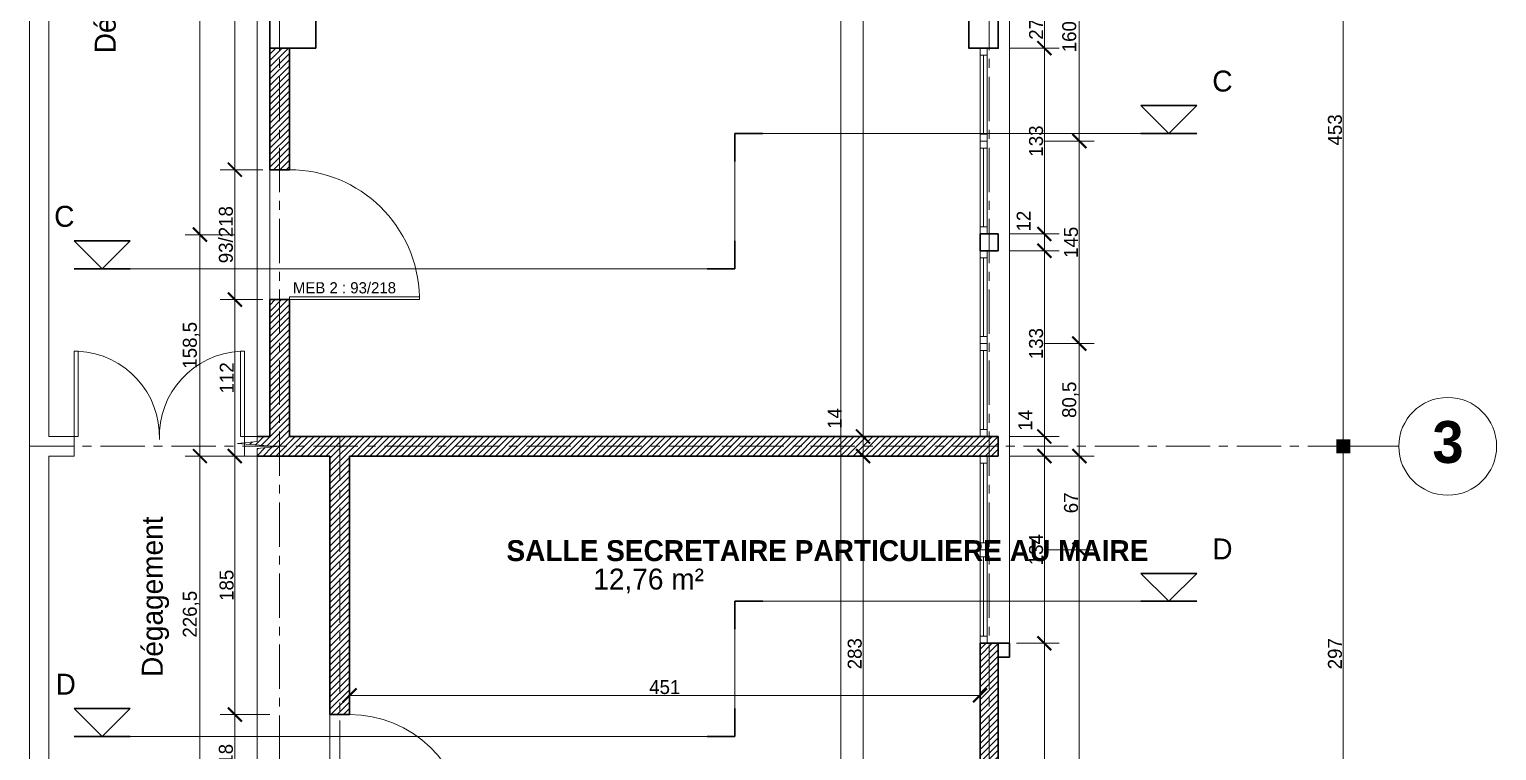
# Model space of a CAD drawing. Header units: centimetres. Extents: x -15293 to 11572, y -4790 to 2619.
# Drawn here: x 428 to 1478, y -3096 to -2580 of the extents above; entities that cross this region are included whole.
import ezdxf

# ---------------------------------------------------------------- set-up
doc = ezdxf.new("R2010")
doc.units = ezdxf.units.CM
doc.linetypes.add('CENTER', pattern=[50.8, 31.75, -6.35, 6.35, -6.35])
doc.layers.get('0').update_dxf_attribs({"lineweight": 0})
for name, color, linetype in [('Hachure mur', 7, 'Continuous'), ('Ligne de Coupe', 4, 'Continuous'), ('MArque de rupture', 7, 'Continuous'), ('TSJ_COTATION', 144, 'Continuous'), ('TSJ_TEXTE', 6, 'Continuous')]:
    doc.layers.add(name, color=color, linetype=linetype)
for name, color, linetype, lineweight in [('Partie coupée', 7, 'Continuous', 30), ('Poteaux', 7, 'Continuous', 30), ('Symbole de rupture', 6, 'Continuous', 0), ('TSJ_MENUISERIE', 150, 'Continuous', 15), ('TSJ_MUR', 1, 'Continuous', 30), ('TSJ_VUE', 5, 'Continuous', 13)]:
    doc.layers.add(name, color=color, linetype=linetype, lineweight=lineweight)
doc.layers.add('Partie Non étudiée', color=7, linetype='Continuous', lineweight=0, true_color=0xa8a8a8)
doc.layers.add('TSJ_AXE', color=7, linetype='CENTER', lineweight=0, true_color=0xb80000)
doc.styles.get("Standard").update_dxf_attribs({"font": 'GOTHIC.TTF'})
doc.dimstyles.new('Axe cotation', dxfattribs={"dimtxt": 10, "dimasz": 10, "dimexe": 10.625, "dimexo": 5, "dimtad": 1, "dimtxsty": 'Standard', "dimblk": 'BOXFILLED', "dimcen": 8, "dimadec": 0, "dimazin": 0, "dimtfac": 1, "dimtmove": 0, "dimatfit": 3, "dimldrblk": 'BOXFILLED', "dimfxl": 1, "dimlwd": 9, "dimlwe": 9, "dimarcsym": 0})
doc.dimstyles.new('ISO-25', dxfattribs={"dimtxt": 10, "dimasz": 10, "dimexe": 10.625, "dimexo": 5, "dimtad": 1, "dimtxsty": 'Standard', "dimblk": 'ARCHTICK', "dimcen": 8, "dimadec": 0, "dimazin": 0, "dimtfac": 1, "dimtmove": 0, "dimatfit": 3, "dimldrblk": 'ARCHTICK', "dimfxl": 25, "dimfxlon": 1, "dimlwd": 9, "dimlwe": 9, "dimarcsym": 0})

# ---------------------------------------------------------------- blocks, each defined once
blk = doc.blocks.new('_ArchTick')
at = {"color": 0, "linetype": 'ByBlock', "const_width": 0.15}
blk.add_lwpolyline([(-0.5, -0.5), (0.5, 0.5)], dxfattribs=at)
blk = doc.blocks.new('*D226')
at = {"layer": 'Defpoints', "color": 0, "transparency": 16777216}
for p in [(1002.4, -1993.6), (1009.2, -2871.6), (1024.7, -2871.6)]:
    blk.add_point(p, dxfattribs=at)
at = {"layer": 'TSJ_COTATION', "color": 0, "lineweight": 9, "transparency": 16777216}
for p, q in [((1007.4, -1993.6), (1035.3, -1993.6)), ((1024.7, -1993.6), (1024.7, -2871.6)), ((1014.2, -2871.6), (1035.3, -2871.6))]:
    blk.add_line(p, q, dxfattribs=at)
at = {"layer": 'TSJ_COTATION', "color": 0, "lineweight": 9, "transparency": 16777216, "xscale": 10, "yscale": 10, "zscale": 10}
for p, rotation in [((1024.7, -1993.6), 90), ((1024.7, -2871.6), 270)]:
    blk.add_blockref('_ArchTick', p, dxfattribs=dict(at, rotation=rotation))
at = {"layer": 'TSJ_COTATION', "color": 0, "transparency": 16777216, "insert": (1018.8, -2432.6), "char_height": 10, "attachment_point": 5, "rotation": 90}
blk.add_mtext('878', dxfattribs=at)
blk = doc.blocks.new('*D263')
at = {"layer": 'Defpoints', "color": 0, "transparency": 16777216}
for p in [(1121.4, -2566.6), (1121.4, -2593.6), (1154.4, -2593.6)]:
    blk.add_point(p, dxfattribs=at)
at = {"layer": 'TSJ_COTATION', "color": 0, "lineweight": 9, "transparency": 16777216}
for p, q in [((1129.4, -2566.6), (1165, -2566.6)), ((1154.4, -2566.6), (1154.4, -2593.6)), ((1129.4, -2593.6), (1165, -2593.6))]:
    blk.add_line(p, q, dxfattribs=at)
at = {"layer": 'TSJ_COTATION', "color": 0, "lineweight": 9, "transparency": 16777216, "xscale": 10, "yscale": 10, "zscale": 10}
for p, rotation in [((1154.4, -2566.6), 90), ((1154.4, -2593.6), 270)]:
    blk.add_blockref('_ArchTick', p, dxfattribs=dict(at, rotation=rotation))
at = {"layer": 'TSJ_COTATION', "color": 0, "transparency": 16777216, "insert": (1148.5, -2580.1), "char_height": 10, "attachment_point": 5, "rotation": 90}
blk.add_mtext('27', dxfattribs=at)
blk = doc.blocks.new('*D248')
at = {"layer": 'Defpoints', "color": 0, "transparency": 16777216}
for p in [(1113.4, -2499.6), (1113.4, -2660.1), (1179.4, -2660.1)]:
    blk.add_point(p, dxfattribs=at)
at = {"layer": 'TSJ_COTATION', "color": 0, "lineweight": 9, "transparency": 16777216}
for p, q in [((1154.4, -2499.6), (1190, -2499.6)), ((1179.4, -2499.6), (1179.4, -2660.1)), ((1154.4, -2660.1), (1190, -2660.1))]:
    blk.add_line(p, q, dxfattribs=at)
at = {"layer": 'TSJ_COTATION', "color": 0, "lineweight": 9, "transparency": 16777216, "xscale": 10, "yscale": 10, "zscale": 10}
for p, rotation in [((1179.4, -2499.6), 90), ((1179.4, -2660.1), 270)]:
    blk.add_blockref('_ArchTick', p, dxfattribs=dict(at, rotation=rotation))
at = {"layer": 'TSJ_COTATION', "color": 0, "transparency": 16777216, "insert": (1173.1, -2579.8), "char_height": 10, "attachment_point": 5, "rotation": 90}
blk.add_mtext('160,5', dxfattribs=at)
blk = doc.blocks.new('*D249')
at = {"layer": 'Defpoints', "color": 0, "transparency": 16777216}
for p in [(1113.4, -2660.1), (1113.4, -2805.1), (1179.4, -2805.1)]:
    blk.add_point(p, dxfattribs=at)
at = {"layer": 'TSJ_COTATION', "color": 0, "lineweight": 9, "transparency": 16777216}
for p, q in [((1154.4, -2660.1), (1190, -2660.1)), ((1179.4, -2660.1), (1179.4, -2805.1)), ((1154.4, -2805.1), (1190, -2805.1))]:
    blk.add_line(p, q, dxfattribs=at)
at = {"layer": 'TSJ_COTATION', "color": 0, "lineweight": 9, "transparency": 16777216, "xscale": 10, "yscale": 10, "zscale": 10}
for p, rotation in [((1179.4, -2660.1), 90), ((1179.4, -2805.1), 270)]:
    blk.add_blockref('_ArchTick', p, dxfattribs=dict(at, rotation=rotation))
at = {"layer": 'TSJ_COTATION', "color": 0, "transparency": 16777216, "insert": (1173.5, -2732.6), "char_height": 10, "attachment_point": 5, "rotation": 90}
blk.add_mtext('145', dxfattribs=at)
blk = doc.blocks.new('*D250')
at = {"layer": 'Defpoints', "color": 0, "transparency": 16777216}
for p in [(1113.4, -2805.1), (1121.4, -2885.6), (1179.4, -2885.6)]:
    blk.add_point(p, dxfattribs=at)
at = {"layer": 'TSJ_COTATION', "color": 0, "lineweight": 9, "transparency": 16777216}
for p, q in [((1154.4, -2805.1), (1190, -2805.1)), ((1179.4, -2805.1), (1179.4, -2885.6)), ((1154.4, -2885.6), (1190, -2885.6))]:
    blk.add_line(p, q, dxfattribs=at)
at = {"layer": 'TSJ_COTATION', "color": 0, "lineweight": 9, "transparency": 16777216, "xscale": 10, "yscale": 10, "zscale": 10}
for p, rotation in [((1179.4, -2805.1), 90), ((1179.4, -2885.6), 270)]:
    blk.add_blockref('_ArchTick', p, dxfattribs=dict(at, rotation=rotation))
at = {"layer": 'TSJ_COTATION', "color": 0, "transparency": 16777216, "insert": (1173.1, -2845.3), "char_height": 10, "attachment_point": 5, "rotation": 90}
blk.add_mtext('80,5', dxfattribs=at)
blk = doc.blocks.new('*D251')
at = {"layer": 'Defpoints', "color": 0, "transparency": 16777216}
for p in [(1121.4, -2593.6), (1121.4, -2726.6), (1154.4, -2726.6)]:
    blk.add_point(p, dxfattribs=at)
at = {"layer": 'TSJ_COTATION', "color": 0, "lineweight": 9, "transparency": 16777216}
for p, q in [((1129.4, -2593.6), (1165, -2593.6)), ((1154.4, -2593.6), (1154.4, -2726.6)), ((1129.4, -2726.6), (1165, -2726.6))]:
    blk.add_line(p, q, dxfattribs=at)
at = {"layer": 'TSJ_COTATION', "color": 0, "lineweight": 9, "transparency": 16777216, "xscale": 10, "yscale": 10, "zscale": 10}
for p, rotation in [((1154.4, -2593.6), 90), ((1154.4, -2726.6), 270)]:
    blk.add_blockref('_ArchTick', p, dxfattribs=dict(at, rotation=rotation))
at = {"layer": 'TSJ_COTATION', "color": 0, "transparency": 16777216, "insert": (1148.5, -2660.1), "char_height": 10, "attachment_point": 5, "rotation": 90}
blk.add_mtext('133', dxfattribs=at)
blk = doc.blocks.new('*D252')
at = {"layer": 'Defpoints', "color": 0, "transparency": 16777216}
for p in [(1121.4, -2726.6), (1121.4, -2738.6), (1154.4, -2738.6)]:
    blk.add_point(p, dxfattribs=at)
at = {"layer": 'TSJ_COTATION', "color": 0, "lineweight": 9, "transparency": 16777216}
for p, q in [((1129.4, -2726.6), (1165, -2726.6)), ((1154.4, -2726.6), (1154.4, -2738.6)), ((1129.4, -2738.6), (1165, -2738.6))]:
    blk.add_line(p, q, dxfattribs=at)
at = {"layer": 'TSJ_COTATION', "color": 0, "lineweight": 9, "transparency": 16777216, "xscale": 10, "yscale": 10, "zscale": 10}
for p, rotation in [((1154.4, -2726.6), 90), ((1154.4, -2738.6), 270)]:
    blk.add_blockref('_ArchTick', p, dxfattribs=dict(at, rotation=rotation))
at = {"layer": 'TSJ_COTATION', "color": 0, "transparency": 16777216, "insert": (1139.6, -2717.4), "char_height": 10, "attachment_point": 5, "rotation": 90}
blk.add_mtext('12', dxfattribs=at)
blk = doc.blocks.new('*D253')
at = {"layer": 'Defpoints', "color": 0, "transparency": 16777216}
for p in [(1121.4, -2738.6), (1121.4, -2871.6), (1154.4, -2871.6)]:
    blk.add_point(p, dxfattribs=at)
at = {"layer": 'TSJ_COTATION', "color": 0, "lineweight": 9, "transparency": 16777216}
for p, q in [((1129.4, -2738.6), (1165, -2738.6)), ((1154.4, -2738.6), (1154.4, -2871.6)), ((1129.4, -2871.6), (1165, -2871.6))]:
    blk.add_line(p, q, dxfattribs=at)
at = {"layer": 'TSJ_COTATION', "color": 0, "lineweight": 9, "transparency": 16777216, "xscale": 10, "yscale": 10, "zscale": 10}
for p, rotation in [((1154.4, -2738.6), 90), ((1154.4, -2871.6), 270)]:
    blk.add_blockref('_ArchTick', p, dxfattribs=dict(at, rotation=rotation))
at = {"layer": 'TSJ_COTATION', "color": 0, "transparency": 16777216, "insert": (1148.5, -2805.1), "char_height": 10, "attachment_point": 5, "rotation": 90}
blk.add_mtext('133', dxfattribs=at)
blk = doc.blocks.new('*D254')
at = {"layer": 'Defpoints', "color": 0, "transparency": 16777216}
for p in [(1121.4, -2871.6), (1121.4, -2885.6), (1154.4, -2885.6)]:
    blk.add_point(p, dxfattribs=at)
at = {"layer": 'TSJ_COTATION', "color": 0, "lineweight": 9, "transparency": 16777216}
for p, q in [((1129.4, -2871.6), (1165, -2871.6)), ((1154.4, -2871.6), (1154.4, -2885.6)), ((1129.4, -2885.6), (1165, -2885.6))]:
    blk.add_line(p, q, dxfattribs=at)
at = {"layer": 'TSJ_COTATION', "color": 0, "lineweight": 9, "transparency": 16777216, "xscale": 10, "yscale": 10, "zscale": 10}
for p, rotation in [((1154.4, -2871.6), 90), ((1154.4, -2885.6), 270)]:
    blk.add_blockref('_ArchTick', p, dxfattribs=dict(at, rotation=rotation))
at = {"layer": 'TSJ_COTATION', "color": 0, "transparency": 16777216, "insert": (1140.7, -2860), "char_height": 10, "attachment_point": 5, "rotation": 90}
blk.add_mtext('14', dxfattribs=at)
blk = doc.blocks.new('*D256')
at = {"layer": 'Defpoints', "color": 0, "transparency": 16777216}
for p in [(575.4, -2773.6), (600.4, -2773.6), (600.4, -2885.6)]:
    blk.add_point(p, dxfattribs=at)
at = {"layer": 'TSJ_COTATION', "color": 0, "lineweight": 9, "transparency": 16777216}
for p, q in [((595.4, -2773.6), (564.8, -2773.6)), ((575.4, -2885.6), (575.4, -2773.6)), ((595.4, -2885.6), (564.8, -2885.6))]:
    blk.add_line(p, q, dxfattribs=at)
at = {"layer": 'TSJ_COTATION', "color": 0, "lineweight": 9, "transparency": 16777216, "xscale": 10, "yscale": 10, "zscale": 10}
for p, rotation in [((575.4, -2773.6), 90), ((575.4, -2885.6), 270)]:
    blk.add_blockref('_ArchTick', p, dxfattribs=dict(at, rotation=rotation))
at = {"layer": 'TSJ_COTATION', "color": 0, "transparency": 16777216, "insert": (569.6, -2829.6), "char_height": 10, "attachment_point": 5, "rotation": 90}
blk.add_mtext('112', dxfattribs=at)
blk = doc.blocks.new('*D228')
at = {"layer": 'Defpoints', "color": 0, "transparency": 16777216}
for p in [(575.4, -2680.6), (600.4, -2680.6), (600.4, -2773.6)]:
    blk.add_point(p, dxfattribs=at)
at = {"layer": 'TSJ_COTATION', "color": 0, "lineweight": 9, "transparency": 16777216}
for p, q in [((595.4, -2680.6), (564.8, -2680.6)), ((575.4, -2773.6), (575.4, -2680.6)), ((595.4, -2773.6), (564.8, -2773.6))]:
    blk.add_line(p, q, dxfattribs=at)
at = {"layer": 'TSJ_COTATION', "color": 0, "lineweight": 9, "transparency": 16777216, "xscale": 10, "yscale": 10, "zscale": 10}
for p, rotation in [((575.4, -2680.6), 90), ((575.4, -2773.6), 270)]:
    blk.add_blockref('_ArchTick', p, dxfattribs=dict(at, rotation=rotation))
at = {"layer": 'TSJ_COTATION', "color": 0, "transparency": 16777216, "insert": (569, -2727.1), "char_height": 10, "attachment_point": 5, "rotation": 90}
blk.add_mtext('93/218', dxfattribs=at)
blk = doc.blocks.new('*D229')
at = {"layer": 'Defpoints', "color": 0, "transparency": 16777216}
for p in [(575.4, -2368.6), (630.4, -2368.6), (600.4, -2680.6)]:
    blk.add_point(p, dxfattribs=at)
at = {"layer": 'TSJ_COTATION', "color": 0, "lineweight": 9, "transparency": 16777216}
for p, q in [((600.4, -2368.6), (564.8, -2368.6)), ((575.4, -2680.6), (575.4, -2368.6)), ((595.4, -2680.6), (564.8, -2680.6))]:
    blk.add_line(p, q, dxfattribs=at)
at = {"layer": 'TSJ_COTATION', "color": 0, "lineweight": 9, "transparency": 16777216, "xscale": 10, "yscale": 10, "zscale": 10}
for p, rotation in [((575.4, -2368.6), 90), ((575.4, -2680.6), 270)]:
    blk.add_blockref('_ArchTick', p, dxfattribs=dict(at, rotation=rotation))
at = {"layer": 'TSJ_COTATION', "color": 0, "transparency": 16777216, "insert": (569.5, -2524.6), "char_height": 10, "attachment_point": 5, "rotation": 90}
blk.add_mtext('312', dxfattribs=at)
blk = doc.blocks.new('*D233')
at = {"layer": 'Defpoints', "color": 0, "transparency": 16777216}
for p in [(575.4, -2322.3), (550.4, -2727.1), (600.4, -2727.1)]:
    blk.add_point(p, dxfattribs=at)
at = {"layer": 'TSJ_COTATION', "color": 0, "lineweight": 9, "transparency": 16777216}
for p, q in [((570.4, -2322.3), (539.8, -2322.3)), ((550.4, -2322.3), (550.4, -2727.1)), ((575.4, -2727.1), (539.8, -2727.1))]:
    blk.add_line(p, q, dxfattribs=at)
at = {"layer": 'TSJ_COTATION', "color": 0, "lineweight": 9, "transparency": 16777216, "xscale": 10, "yscale": 10, "zscale": 10}
for p, rotation in [((550.4, -2322.3), 90), ((550.4, -2727.1), 270)]:
    blk.add_blockref('_ArchTick', p, dxfattribs=dict(at, rotation=rotation))
at = {"layer": 'TSJ_COTATION', "color": 0, "transparency": 16777216, "insert": (544.1, -2524.7), "char_height": 10, "attachment_point": 5, "rotation": 90}
blk.add_mtext('404,75', dxfattribs=at)
blk = doc.blocks.new('*D234')
at = {"layer": 'Defpoints', "color": 0, "transparency": 16777216}
for p in [(600.4, -2727.1), (550.4, -2885.6), (600.4, -2885.6)]:
    blk.add_point(p, dxfattribs=at)
at = {"layer": 'TSJ_COTATION', "color": 0, "lineweight": 9, "transparency": 16777216}
for p, q in [((575.4, -2727.1), (539.8, -2727.1)), ((550.4, -2727.1), (550.4, -2885.6)), ((575.4, -2885.6), (539.8, -2885.6))]:
    blk.add_line(p, q, dxfattribs=at)
at = {"layer": 'TSJ_COTATION', "color": 0, "lineweight": 9, "transparency": 16777216, "xscale": 10, "yscale": 10, "zscale": 10}
for p, rotation in [((550.4, -2727.1), 90), ((550.4, -2885.6), 270)]:
    blk.add_blockref('_ArchTick', p, dxfattribs=dict(at, rotation=rotation))
at = {"layer": 'TSJ_COTATION', "color": 0, "transparency": 16777216, "insert": (544.1, -2806.3), "char_height": 10, "attachment_point": 5, "rotation": 90}
blk.add_mtext('158,5', dxfattribs=at)
blk = doc.blocks.new('*D265')
at = {"layer": 'Defpoints', "color": 0, "transparency": 16777216}
for p in [(1009.2, -2871.6), (1012.3, -2885.6), (1024.7, -2885.6)]:
    blk.add_point(p, dxfattribs=at)
at = {"layer": 'TSJ_COTATION', "color": 0, "lineweight": 9, "transparency": 16777216}
for p, q in [((1014.2, -2871.6), (1035.3, -2871.6)), ((1024.7, -2871.6), (1024.7, -2885.6)), ((1017.3, -2885.6), (1035.3, -2885.6))]:
    blk.add_line(p, q, dxfattribs=at)
at = {"layer": 'TSJ_COTATION', "color": 0, "lineweight": 9, "transparency": 16777216, "xscale": 10, "yscale": 10, "zscale": 10}
for p, rotation in [((1024.7, -2871.6), 90), ((1024.7, -2885.6), 270)]:
    blk.add_blockref('_ArchTick', p, dxfattribs=dict(at, rotation=rotation))
at = {"layer": 'TSJ_COTATION', "color": 0, "transparency": 16777216, "insert": (1004.4, -2858.7), "char_height": 10, "attachment_point": 5, "rotation": 90}
blk.add_mtext('14', dxfattribs=at)
blk = doc.blocks.new('*D266')
at = {"layer": 'Defpoints', "color": 0, "transparency": 16777216}
for p in [(1012.3, -2885.6), (1009, -3168.6), (1024.7, -3168.6)]:
    blk.add_point(p, dxfattribs=at)
at = {"layer": 'TSJ_COTATION', "color": 0, "lineweight": 9, "transparency": 16777216}
for p, q in [((1017.3, -2885.6), (1035.3, -2885.6)), ((1024.7, -2885.6), (1024.7, -3168.6)), ((1014, -3168.6), (1035.3, -3168.6))]:
    blk.add_line(p, q, dxfattribs=at)
at = {"layer": 'TSJ_COTATION', "color": 0, "lineweight": 9, "transparency": 16777216, "xscale": 10, "yscale": 10, "zscale": 10}
for p, rotation in [((1024.7, -2885.6), 90), ((1024.7, -3168.6), 270)]:
    blk.add_blockref('_ArchTick', p, dxfattribs=dict(at, rotation=rotation))
at = {"layer": 'TSJ_COTATION', "color": 0, "transparency": 16777216, "insert": (1018.8, -3027.1), "char_height": 10, "attachment_point": 5, "rotation": 90}
blk.add_mtext('283', dxfattribs=at)
blk = doc.blocks.new('*D269')
at = {"layer": 'Defpoints', "color": 0, "transparency": 16777216}
for p in [(657.4, -3044.4), (1108.4, -3056.9), (1108.4, -3067.9)]:
    blk.add_point(p, dxfattribs=at)
at = {"layer": 'TSJ_COTATION', "color": 0, "lineweight": 9, "transparency": 16777216}
for p, q in [((657.4, -3049.4), (657.4, -3067.5)), ((1108.4, -3062.9), (1108.4, -3046.2)), ((657.4, -3056.9), (1108.4, -3056.9))]:
    blk.add_line(p, q, dxfattribs=at)
at = {"layer": 'TSJ_COTATION', "color": 0, "lineweight": 9, "transparency": 16777216, "xscale": 10, "yscale": 10, "zscale": 10, "rotation": 180}
blk.add_blockref('_ArchTick', (657.4, -3056.9), dxfattribs=at)
at = {"layer": 'TSJ_COTATION', "color": 0, "lineweight": 9, "transparency": 16777216, "xscale": 10, "yscale": 10, "zscale": 10}
blk.add_blockref('_ArchTick', (1108.4, -3056.9), dxfattribs=at)
at = {"layer": 'TSJ_COTATION', "color": 0, "transparency": 16777216, "insert": (882.9, -3051), "char_height": 10, "attachment_point": 5}
blk.add_mtext('451', dxfattribs=at)
blk = doc.blocks.new('*D278')
at = {"layer": 'Defpoints', "color": 0, "transparency": 16777216}
for p in [(1121.4, -2885.6), (1129.4, -3019.6), (1154.4, -3019.6)]:
    blk.add_point(p, dxfattribs=at)
at = {"layer": 'TSJ_COTATION', "color": 0, "lineweight": 9, "transparency": 16777216}
for p, q in [((1129.4, -2885.6), (1165, -2885.6)), ((1154.4, -2885.6), (1154.4, -3019.6)), ((1134.4, -3019.6), (1165, -3019.6))]:
    blk.add_line(p, q, dxfattribs=at)
at = {"layer": 'TSJ_COTATION', "color": 0, "lineweight": 9, "transparency": 16777216, "xscale": 10, "yscale": 10, "zscale": 10}
for p, rotation in [((1154.4, -2885.6), 90), ((1154.4, -3019.6), 270)]:
    blk.add_blockref('_ArchTick', p, dxfattribs=dict(at, rotation=rotation))
at = {"layer": 'TSJ_COTATION', "color": 0, "transparency": 16777216, "insert": (1148.5, -2952.6), "char_height": 10, "attachment_point": 5, "rotation": 90}
blk.add_mtext('134', dxfattribs=at)
blk = doc.blocks.new('*D272')
at = {"layer": 'Defpoints', "color": 0, "transparency": 16777216}
for p in [(1129.4, -3019.6), (1129.4, -3262.6), (1154.4, -3262.6)]:
    blk.add_point(p, dxfattribs=at)
at = {"layer": 'TSJ_COTATION', "color": 0, "lineweight": 9, "transparency": 16777216}
for p, q in [((1134.4, -3019.6), (1165, -3019.6)), ((1154.4, -3019.6), (1154.4, -3262.6)), ((1134.4, -3262.6), (1165, -3262.6))]:
    blk.add_line(p, q, dxfattribs=at)
at = {"layer": 'TSJ_COTATION', "color": 0, "lineweight": 9, "transparency": 16777216, "xscale": 10, "yscale": 10, "zscale": 10}
for p, rotation in [((1154.4, -3019.6), 90), ((1154.4, -3262.6), 270)]:
    blk.add_blockref('_ArchTick', p, dxfattribs=dict(at, rotation=rotation))
at = {"layer": 'TSJ_COTATION', "color": 0, "transparency": 16777216, "insert": (1148.5, -3141.1), "char_height": 10, "attachment_point": 5, "rotation": 90}
blk.add_mtext('243', dxfattribs=at)
blk = doc.blocks.new('*D275')
at = {"layer": 'Defpoints', "color": 0, "transparency": 16777216}
for p in [(1121.4, -2885.6), (1113.4, -2952.6), (1179.4, -2952.6)]:
    blk.add_point(p, dxfattribs=at)
at = {"layer": 'TSJ_COTATION', "color": 0, "lineweight": 9, "transparency": 16777216}
for p, q in [((1154.4, -2885.6), (1190, -2885.6)), ((1179.4, -2885.6), (1179.4, -2952.6)), ((1154.4, -2952.6), (1190, -2952.6))]:
    blk.add_line(p, q, dxfattribs=at)
at = {"layer": 'TSJ_COTATION', "color": 0, "lineweight": 9, "transparency": 16777216, "xscale": 10, "yscale": 10, "zscale": 10}
for p, rotation in [((1179.4, -2885.6), 90), ((1179.4, -2952.6), 270)]:
    blk.add_blockref('_ArchTick', p, dxfattribs=dict(at, rotation=rotation))
at = {"layer": 'TSJ_COTATION', "color": 0, "transparency": 16777216, "insert": (1173.5, -2919.1), "char_height": 10, "attachment_point": 5, "rotation": 90}
blk.add_mtext('67', dxfattribs=at)
blk = doc.blocks.new('*D276')
at = {"layer": 'Defpoints', "color": 0, "transparency": 16777216}
for p in [(1113.4, -2952.6), (1113.4, -3316.6), (1179.4, -3316.6)]:
    blk.add_point(p, dxfattribs=at)
at = {"layer": 'TSJ_COTATION', "color": 0, "lineweight": 9, "transparency": 16777216}
for p, q in [((1154.4, -2952.6), (1190, -2952.6)), ((1179.4, -2952.6), (1179.4, -3316.6)), ((1154.4, -3316.6), (1190, -3316.6))]:
    blk.add_line(p, q, dxfattribs=at)
at = {"layer": 'TSJ_COTATION', "color": 0, "lineweight": 9, "transparency": 16777216, "xscale": 10, "yscale": 10, "zscale": 10}
for p, rotation in [((1179.4, -2952.6), 90), ((1179.4, -3316.6), 270)]:
    blk.add_blockref('_ArchTick', p, dxfattribs=dict(at, rotation=rotation))
at = {"layer": 'TSJ_COTATION', "color": 0, "transparency": 16777216, "insert": (1173.5, -3134.6), "char_height": 10, "attachment_point": 5, "rotation": 90}
blk.add_mtext('364', dxfattribs=at)
blk = doc.blocks.new('Marque de rupture')
at = {"layer": 'Symbole de rupture', "lineweight": 20}
for p, q in [((0, -3.6), (0, 20.4)), ((0, -3.6), (-14.1, -5.1)), ((14.1, -7.1), (-14.1, -5.1)), ((0, -8.6), (14.1, -7.1)), ((0, -8.6), (0, -32.6))]:
    blk.add_line(p, q, dxfattribs=at)
blk = doc.blocks.new('*D280')
at = {"layer": 'Defpoints', "color": 0, "transparency": 16777216}
for p in [(600.4, -2885.6), (575.4, -3070.6), (643.4, -3070.6)]:
    blk.add_point(p, dxfattribs=at)
at = {"layer": 'TSJ_COTATION', "color": 0, "lineweight": 9, "transparency": 16777216}
for p, q in [((595.4, -2885.6), (564.8, -2885.6)), ((575.4, -2885.6), (575.4, -3070.6)), ((600.4, -3070.6), (564.8, -3070.6))]:
    blk.add_line(p, q, dxfattribs=at)
at = {"layer": 'TSJ_COTATION', "color": 0, "lineweight": 9, "transparency": 16777216, "xscale": 10, "yscale": 10, "zscale": 10}
for p, rotation in [((575.4, -2885.6), 90), ((575.4, -3070.6), 270)]:
    blk.add_blockref('_ArchTick', p, dxfattribs=dict(at, rotation=rotation))
at = {"layer": 'TSJ_COTATION', "color": 0, "transparency": 16777216, "insert": (569.5, -2978.1), "char_height": 10, "attachment_point": 5, "rotation": 90}
blk.add_mtext('185', dxfattribs=at)
blk = doc.blocks.new('*D281')
at = {"layer": 'Defpoints', "color": 0, "transparency": 16777216}
for p in [(643.4, -3070.6), (575.4, -3153.6), (643.4, -3153.6)]:
    blk.add_point(p, dxfattribs=at)
at = {"layer": 'TSJ_COTATION', "color": 0, "lineweight": 9, "transparency": 16777216}
for p, q in [((600.4, -3070.6), (564.8, -3070.6)), ((575.4, -3070.6), (575.4, -3153.6)), ((600.4, -3153.6), (564.8, -3153.6))]:
    blk.add_line(p, q, dxfattribs=at)
at = {"layer": 'TSJ_COTATION', "color": 0, "lineweight": 9, "transparency": 16777216, "xscale": 10, "yscale": 10, "zscale": 10}
for p, rotation in [((575.4, -3070.6), 90), ((575.4, -3153.6), 270)]:
    blk.add_blockref('_ArchTick', p, dxfattribs=dict(at, rotation=rotation))
at = {"layer": 'TSJ_COTATION', "color": 0, "transparency": 16777216, "insert": (569, -3112.1), "char_height": 10, "attachment_point": 5, "rotation": 90}
blk.add_mtext('83/218', dxfattribs=at)
blk = doc.blocks.new('*D270')
at = {"layer": 'Defpoints', "color": 0, "transparency": 16777216}
for p in [(600.4, -2885.6), (550.4, -3112.1), (575.4, -3112.1)]:
    blk.add_point(p, dxfattribs=at)
at = {"layer": 'TSJ_COTATION', "color": 0, "lineweight": 9, "transparency": 16777216}
for p, q in [((575.4, -2885.6), (539.8, -2885.6)), ((550.4, -2885.6), (550.4, -3112.1)), ((570.4, -3112.1), (539.8, -3112.1))]:
    blk.add_line(p, q, dxfattribs=at)
at = {"layer": 'TSJ_COTATION', "color": 0, "lineweight": 9, "transparency": 16777216, "xscale": 10, "yscale": 10, "zscale": 10}
for p, rotation in [((550.4, -2885.6), 90), ((550.4, -3112.1), 270)]:
    blk.add_blockref('_ArchTick', p, dxfattribs=dict(at, rotation=rotation))
at = {"layer": 'TSJ_COTATION', "color": 0, "transparency": 16777216, "insert": (544.1, -2998.8), "char_height": 10, "attachment_point": 5, "rotation": 90}
blk.add_mtext('226,5', dxfattribs=at)
blk = doc.blocks.new('_BoxFilled')
at = {"color": 0, "linetype": 'ByBlock', "lineweight": -2}
blk.add_line((-0.5, 0), (-1, 0), dxfattribs=at)
at = {"color": 0, "linetype": 'ByBlock'}
blk.add_solid([(-0.5, 0.5), (0.5, 0.5), (-0.5, -0.5), (0.5, -0.5)], dxfattribs=at)
blk = doc.blocks.new('*D379')
at = {"layer": 'Defpoints', "color": 0, "linetype": 'ByBlock', "transparency": 16777216}
for p in [(1407.9, -2425.6), (1368.2, -2878.6), (1407.9, -2878.6)]:
    blk.add_point(p, dxfattribs=at)
at = {"layer": 'TSJ_AXE', "color": 0, "linetype": 'ByBlock', "lineweight": 9, "transparency": 16777216}
for p, q in [((1402.9, -2425.6), (1357.5, -2425.6)), ((1368.2, -2435.6), (1368.2, -2868.6)), ((1402.9, -2878.6), (1357.5, -2878.6))]:
    blk.add_line(p, q, dxfattribs=at)
at = {"layer": 'TSJ_AXE', "color": 0, "linetype": 'ByBlock', "lineweight": 9, "transparency": 16777216, "xscale": 10, "yscale": 10, "zscale": 10}
for p, rotation in [((1368.2, -2425.6), 90), ((1368.2, -2878.6), 270)]:
    blk.add_blockref('_BoxFilled', p, dxfattribs=dict(at, rotation=rotation))
at = {"layer": 'TSJ_AXE', "color": 0, "linetype": 'ByBlock', "transparency": 16777216, "insert": (1362.3, -2652.1), "char_height": 10, "attachment_point": 5, "rotation": 90}
blk.add_mtext('453', dxfattribs=at)
blk = doc.blocks.new('*D380')
at = {"layer": 'Defpoints', "color": 0, "linetype": 'ByBlock', "transparency": 16777216}
for p in [(1407.9, -2878.6), (1368.2, -3175.6), (1407.9, -3175.6)]:
    blk.add_point(p, dxfattribs=at)
at = {"layer": 'TSJ_AXE', "color": 0, "linetype": 'ByBlock', "lineweight": 9, "transparency": 16777216}
for p, q in [((1402.9, -2878.6), (1357.5, -2878.6)), ((1368.2, -2888.6), (1368.2, -3165.6)), ((1402.9, -3175.6), (1357.5, -3175.6))]:
    blk.add_line(p, q, dxfattribs=at)
at = {"layer": 'TSJ_AXE', "color": 0, "linetype": 'ByBlock', "lineweight": 9, "transparency": 16777216, "xscale": 10, "yscale": 10, "zscale": 10}
for p, rotation in [((1368.2, -2878.6), 90), ((1368.2, -3175.6), 270)]:
    blk.add_blockref('_BoxFilled', p, dxfattribs=dict(at, rotation=rotation))
at = {"layer": 'TSJ_AXE', "color": 0, "linetype": 'ByBlock', "transparency": 16777216, "insert": (1362.3, -3027.1), "char_height": 10, "attachment_point": 5, "rotation": 90}
blk.add_mtext('297', dxfattribs=at)

msp = doc.modelspace()

# ---------------------------------------------------------------- hatches: boundary and pattern name
at = {"layer": 'Hachure mur', "lineweight": 0, "true_color": 0xc7c8ca}
h = msp.add_hatch(dxfattribs=at)
h.set_pattern_fill('ANSI31', color=9)
h.set_pattern_definition([(45, (396.635, -511.723), (-2.245064, 2.245064), [])])
h.paths.add_polyline_path([(643.39, -2368.598), (630.39, -2368.598), (630.39, -2418.598), (600.39, -2418.598), (600.39, -2567.098), (614.39, -2567.098), (614.39, -2432.598), (643.39, -2432.598)])
h.paths.add_polyline_path([(630.39, -1993.598), (630.39, -2242.098), (591.39, -2242.098), (591.39, -2245.666), (577.249, -2247.166), (605.532, -2249.166), (591.39, -2250.666), (591.39, -2256.098), (630.39, -2256.098), (630.39, -2276.098), (643.39, -2276.098), (643.39, -1993.598), (671.39, -1993.598), (671.39, -1968.598), (591.39, -1968.598), (591.39, -1978.417), (577.249, -1979.917), (605.532, -1981.917), (591.39, -1983.417), (591.39, -1993.598)])
h.paths.add_polyline_path([(1121.39, -1968.598), (1100.39, -1968.598), (1100.39, -1993.598), (1108.39, -1993.598), (1108.39, -2140.598), (1121.39, -2140.598)])
h.paths.add_polyline_path([(614.39, -2593.598), (600.39, -2593.598), (600.39, -2680.598), (614.39, -2680.598)])
h.paths.add_polyline_path([(614.39, -2773.598), (600.39, -2773.598), (600.39, -2871.598), (591.39, -2871.598), (591.39, -2875.166), (582.39, -2876.121), (582.39, -2877.03), (605.532, -2878.666), (591.39, -2880.166), (591.39, -2885.598), (643.39, -2885.598), (643.39, -3070.598), (657.39, -3070.598), (657.39, -2885.598), (1121.39, -2885.598), (1121.39, -2871.598), (614.39, -2871.598)])
h.paths.add_polyline_path([(1121.39, -3019.598), (1108.39, -3019.598), (1108.39, -3168.598), (657.39, -3168.598), (657.39, -3153.598), (643.39, -3153.598), (643.39, -3168.598), (591.39, -3168.598), (591.39, -3172.166), (582.39, -3173.121), (582.39, -3174.03), (605.532, -3175.666), (591.39, -3177.166), (591.39, -3182.598), (1108.39, -3182.598), (1108.39, -3262.598), (1121.39, -3262.598)])
h.paths.add_polyline_path([(1121.39, -3370.598), (1108.39, -3370.598), (1108.39, -3450.598), (591.39, -3450.598), (591.39, -3454.166), (577.249, -3455.666), (605.532, -3457.666), (591.39, -3459.166), (591.39, -3464.598), (1108.39, -3464.598), (1108.39, -3484.598), (1112.39, -3484.598), (1113.89, -3498.74), (1115.89, -3470.457), (1117.39, -3484.598), (1121.39, -3484.598)])

# ---------------------------------------------------------------- linework, layer by layer
at = {"layer": 'Ligne de Coupe', "lineweight": 0}
for p, q in [((1008.787, -3524.598), (1008.787, -1860.598)), ((933.096, -2751.471), (933.096, -2654.637)), ((1223.39, -2654.637), (933.096, -2654.637)), ((933.096, -2751.471), (500.39, -2751.471)), ((1223.39, -2989.556), (933.096, -2989.556)), ((933.096, -3086.389), (933.096, -2989.556)), ((500.39, -3086.389), (933.096, -3086.389))]:
    msp.add_line(p, q, dxfattribs=at)
at = {"layer": 'Ligne de Coupe', "lineweight": 30}
for p, q in [((1263.39, -2634.637), (1223.39, -2634.637)), ((1223.39, -2634.637), (1243.39, -2654.637)), ((1263.39, -2634.637), (1243.39, -2654.637)), ((933.096, -2654.637), (953.096, -2654.637)), ((933.096, -2674.637), (933.096, -2654.637)), ((1263.39, -2654.637), (1223.39, -2654.637)), ((500.39, -2731.471), (460.39, -2731.471)), ((460.39, -2731.471), (480.39, -2751.471)), ((500.39, -2731.471), (480.39, -2751.471)), ((933.096, -2751.471), (933.096, -2731.471)), ((460.39, -2751.471), (500.39, -2751.471)), ((913.096, -2751.471), (933.096, -2751.471)), ((1263.39, -2969.556), (1223.39, -2969.556)), ((1223.39, -2969.556), (1243.39, -2989.556)), ((1263.39, -2969.556), (1243.39, -2989.556)), ((933.096, -2989.556), (953.096, -2989.556)), ((933.096, -3009.556), (933.096, -2989.556)), ((1263.39, -2989.556), (1223.39, -2989.556)), ((500.39, -3066.389), (460.39, -3066.389)), ((460.39, -3066.389), (480.39, -3086.389)), ((500.39, -3066.389), (480.39, -3086.389)), ((933.096, -3086.389), (933.096, -3066.389)), ((460.39, -3086.389), (500.39, -3086.389)), ((913.096, -3086.389), (933.096, -3086.389))]:
    msp.add_line(p, q, dxfattribs=at)
at = {"layer": 'MArque de rupture', "lineweight": 0}
for p, q in [((591.39, -2274.666), (591.39, -2871.598)), ((591.39, -2904.166), (591.39, -3168.598))]:
    msp.add_line(p, q, dxfattribs=at)
at = {"layer": 'Partie coupée'}
for p, q in [((1121.39, -3019.598), (1129.39, -3019.598)), ((1129.39, -3019.598), (1129.39, -3029.598)), ((1121.39, -3029.598), (1129.39, -3029.598))]:
    msp.add_line(p, q, dxfattribs=at)
at = {"layer": 'Partie Non étudiée'}
for p, q in [((428.39, -1968.598), (428.39, -3484.598)), ((442.39, -2256.098), (442.39, -2871.598)), ((460.39, -2871.598), (442.39, -2871.598)), ((460.39, -2871.598), (460.39, -2885.598)), ((591.39, -2871.598), (582.39, -2871.598)), ((582.39, -2871.598), (582.39, -2885.598)), ((442.39, -2885.598), (442.39, -3168.598)), ((442.39, -2885.598), (460.39, -2885.598)), ((582.39, -2885.598), (591.39, -2885.598))]:
    msp.add_line(p, q, dxfattribs=at)
for points in [[(460.39, -2871.598), (463.39, -2871.598), (463.39, -2810.598), (460.39, -2810.598)], [(582.39, -2871.598), (579.39, -2871.598), (579.39, -2810.598), (582.39, -2810.598)]]:
    msp.add_lwpolyline(points, close=True, dxfattribs=at)
at = {"layer": 'Partie Non étudiée', "lineweight": 0}
for centre, start, end in [((460.412, -2871.547), 357.858402, 87.202047), ((582.369, -2871.547), 92.797953, 182.141598)]:
    msp.add_arc(centre, 61.021, start, end, dxfattribs=at)
at = {"layer": 'Poteaux'}
msp.add_line((633.39, -2593.598), (600.39, -2593.598), dxfattribs=at)
msp.add_lwpolyline([(633.39, -2593.598), (633.39, -2567.098)], dxfattribs=at)
for points in [[(1121.39, -2566.598), (1100.39, -2566.598), (1100.39, -2593.598), (1121.39, -2593.598)], [(1121.39, -2726.598), (1108.39, -2726.598), (1108.39, -2738.598), (1121.39, -2738.598)]]:
    msp.add_lwpolyline(points, close=True, dxfattribs=at)
at = {"layer": 'TSJ_AXE'}
for p, q in [((607.39, -3712.592), (607.39, -1682.538)), ((1114.89, -3712.592), (1114.89, -1682.538)), ((650.39, -2871.598), (650.39, -3649.547)), ((428.39, -2878.598), (1407.906, -2878.598))]:
    msp.add_line(p, q, dxfattribs=at)
at = {"layer": 'TSJ_AXE', "linetype": 'ByBlock'}
msp.add_circle((1442.906, -2878.598), 35, dxfattribs=at)
at = {"layer": 'TSJ_MENUISERIE', "lineweight": 9}
for p, q in [((1108.39, -2593.598), (1108.39, -2726.598)), ((1113.39, -2655.098), (1113.39, -2598.598)), ((1113.39, -2665.098), (1113.39, -2721.598)), ((1108.39, -2738.598), (1108.39, -2871.598)), ((1113.39, -2800.098), (1113.39, -2743.598)), ((1113.39, -2810.098), (1113.39, -2866.598)), ((1113.39, -2957.598), (1113.39, -3014.598))]:
    msp.add_line(p, q, dxfattribs=at)
at = {"layer": 'TSJ_MENUISERIE', "lineweight": 20}
for p, q in [((1110.89, -2598.598), (1110.89, -2655.098)), ((1110.89, -2721.598), (1110.89, -2665.098)), ((1110.89, -2743.598), (1110.89, -2800.098)), ((707.39, -2771.598), (614.39, -2771.598)), ((614.39, -2771.598), (614.39, -2773.598)), ((614.39, -2773.598), (707.39, -2773.598)), ((707.39, -2773.598), (707.39, -2771.598)), ((1110.89, -2866.598), (1110.89, -2810.098)), ((1108.39, -2885.598), (1108.39, -3019.598)), ((1110.89, -2890.598), (1110.89, -2947.598)), ((1113.39, -2947.598), (1113.39, -2890.598)), ((1110.89, -3014.598), (1110.89, -2957.598))]:
    msp.add_line(p, q, dxfattribs=at)
for points in [[(1108.39, -2593.598), (1108.39, -2593.598), (1108.39, -2598.598), (1113.39, -2598.598), (1113.39, -2593.598)], [(1113.39, -2726.598), (1113.39, -2721.598), (1108.39, -2721.598), (1108.39, -2726.598)], [(1108.39, -2738.598), (1108.39, -2738.598), (1108.39, -2743.598), (1113.39, -2743.598), (1113.39, -2738.598)], [(1113.39, -2871.598), (1113.39, -2866.598), (1108.39, -2866.598), (1108.39, -2871.598)], [(1108.39, -2885.598), (1108.39, -2890.598), (1113.39, -2890.598), (1113.39, -2885.598)]]:
    msp.add_lwpolyline(points, dxfattribs=at)
for points in [[(1108.39, -2660.098), (1113.39, -2660.098), (1113.39, -2655.098), (1108.39, -2655.098)], [(1108.39, -2660.098), (1113.39, -2660.098), (1113.39, -2665.098), (1108.39, -2665.098)], [(1108.39, -2805.098), (1113.39, -2805.098), (1113.39, -2800.098), (1108.39, -2800.098)], [(1108.39, -2805.098), (1113.39, -2805.098), (1113.39, -2810.098), (1108.39, -2810.098)], [(1108.39, -2947.598), (1113.39, -2947.598), (1113.39, -2952.598), (1108.39, -2952.598)], [(1108.39, -2952.598), (1113.39, -2952.598), (1113.39, -2957.598), (1108.39, -2957.598)], [(1108.39, -3019.598), (1113.39, -3019.598), (1113.39, -3014.598), (1108.39, -3014.598)]]:
    msp.add_lwpolyline(points, close=True, dxfattribs=at)
at = {"layer": 'TSJ_MENUISERIE', "lineweight": 5}
for centre, radius, start, end in [((614.375, -2773.637), 93.038, 1.255233, 89.990278), ((657.35, -3153.697), 83.099, 2.13698, 89.971829)]:
    msp.add_arc(centre, radius, start, end, dxfattribs=at)
at = {"layer": 'TSJ_MUR'}
for p, q in [((600.39, -2418.598), (600.39, -2680.598)), ((614.39, -2680.598), (600.39, -2680.598)), ((600.39, -2773.598), (600.39, -2871.598)), ((614.39, -2773.598), (600.39, -2773.598)), ((600.39, -2871.598), (591.39, -2871.598)), ((1121.39, -2871.598), (614.39, -2871.598)), ((1121.39, -2871.598), (1121.39, -2885.598)), ((591.39, -2885.598), (643.39, -2885.598)), ((643.39, -2885.598), (643.39, -3070.598)), ((657.39, -2885.598), (657.39, -3070.598)), ((1121.39, -2885.598), (657.39, -2885.598)), ((1108.39, -3019.598), (1108.39, -3168.598)), ((1121.39, -3019.598), (1108.39, -3019.598)), ((1121.39, -3019.598), (1121.39, -3262.598)), ((657.39, -3070.598), (643.39, -3070.598))]:
    msp.add_line(p, q, dxfattribs=at)
for points in [[(614.39, -2680.598), (614.39, -2593.598)], [(614.39, -2871.598), (614.39, -2773.598)]]:
    msp.add_lwpolyline(points, dxfattribs=at)
at = {"layer": 'TSJ_VUE', "lineweight": 9}
for p, q in [((1129.39, -3019.598), (1129.39, -2140.598)), ((600.39, -2680.598), (600.39, -2773.598)), ((643.39, -3153.598), (643.39, -3070.598))]:
    msp.add_line(p, q, dxfattribs=at)

# ---------------------------------------------------------------- block references
msp.add_blockref('Marque de rupture', (591.39, -2871.598))

# ---------------------------------------------------------------- texts
at = {"layer": 'Ligne de Coupe', "char_height": 15}
for s, insert, attachment_point in [('C', (1288.99, -2609.647), 3), ('\\pi11.368;C', (434.791, -2706.481), 1), ('D', (1288.99, -2944.566), 3), ('\\pi12.382;D', (434.791, -3041.4), 1)]:
    msp.add_mtext_dynamic_manual_height_columns(s, width=37.39883, gutter_width=12.5, heights=[0], dxfattribs=dict(at, insert=insert, attachment_point=attachment_point))
at = {"layer": 'Partie Non étudiée', "char_height": 15, "attachment_point": 5, "rotation": 90}
for insert in [(484.917, -2539.836), (518.595, -2986.267)]:
    msp.add_mtext_dynamic_manual_height_columns('Dégagement', width=479.47189, gutter_width=12.5, heights=[2.167], dxfattribs=dict(at, insert=insert))
at = {"layer": 'TSJ_AXE', "insert": (1431.956, -2860.492), "char_height": 30, "attachment_point": 1}
msp.add_mtext_dynamic_manual_height_columns('{\\fCentury Gothic|b1|i0|c0|p34;3}', width=43.00473, gutter_width=12.5, heights=[0], dxfattribs=at)
at = {"layer": 'TSJ_TEXTE'}
for s, width, heights, insert, char_height, attachment_point in [('MEB 2 : 93/218 ', 106.9004, [0], (616.91, -2761.122), 8, 1), ('{\\fCentury Gothic|b1|i0|c0|p34;SALLE SECRETAIRE PARTICULIERE AU MAIRE}', 648.07135, [2.167], (999.223, -2953.379), 15, 5), ('12,76 m²', 210.39385, [2.167], (871.352, -2975.03), 15, 5)]:
    msp.add_mtext_dynamic_manual_height_columns(s, width=width, gutter_width=12.5, heights=heights, dxfattribs=dict(at, insert=insert, char_height=char_height, attachment_point=attachment_point))

# ---------------------------------------------------------------- dimensions: what is measured, and where the dimension line sits
at = {"layer": 'TSJ_AXE', "linetype": 'ByBlock'}
for base, p1, p2, picture, middle in [((1368.154, -2878.598), (1407.906, -2425.598), (1407.906, -2878.598), '*D379', (1362.277, -2652.098)), ((1368.154, -3175.598), (1407.906, -2878.598), (1407.906, -3175.598), '*D380', (1362.277, -3027.098))]:
    dim = msp.add_linear_dim(base=base, p1=p1, p2=p2, angle=90, dimstyle='Axe cotation', dxfattribs=at)
    dim.commit()
    dim.dimension.update_dxf_attribs({"geometry": picture, "text_midpoint": middle})
at = {"layer": 'TSJ_COTATION'}
for base, p1, p2, picture, middle in [((1024.65, -2871.598), (1002.39, -1993.598), (1009.197, -2871.598), '*D226', (1018.774, -2432.598)), ((1179.39, -2660.098), (1113.39, -2499.598), (1113.39, -2660.098), '*D248', (1173.055, -2579.848)), ((1154.39, -2593.598), (1121.39, -2566.598), (1121.39, -2593.598), '*D263', (1148.514, -2580.098)), ((1154.39, -2726.598), (1121.39, -2593.598), (1121.39, -2726.598), '*D251', (1148.514, -2660.098)), ((1179.39, -2805.098), (1113.39, -2660.098), (1113.39, -2805.098), '*D249', (1173.514, -2732.598)), ((1154.39, -2871.598), (1121.39, -2738.598), (1121.39, -2871.598), '*D253', (1148.514, -2805.098)), ((1179.39, -2885.598), (1113.39, -2805.098), (1121.39, -2885.598), '*D250', (1173.055, -2845.348)), ((1024.65, -3168.598), (1012.286, -2885.598), (1009.02, -3168.598), '*D266', (1018.774, -3027.098)), ((1179.39, -2952.598), (1121.39, -2885.598), (1113.39, -2952.598), '*D275', (1173.514, -2919.098)), ((1154.39, -3019.598), (1121.39, -2885.598), (1129.39, -3019.598), '*D278', (1148.514, -2952.598)), ((1179.39, -3316.598), (1113.39, -2952.598), (1113.39, -3316.598), '*D276', (1173.514, -3134.598)), ((1154.39, -3262.598), (1129.39, -3019.598), (1129.39, -3262.598), '*D272', (1148.514, -3141.098))]:
    dim = msp.add_linear_dim(base=base, p1=p1, p2=p2, angle=90, dimstyle='ISO-25', override={"dimtmove": 1}, dxfattribs=at)
    dim.commit()
    dim.dimension.update_dxf_attribs({"geometry": picture, "text_midpoint": middle})
for base, p1, p2, angle, picture, middle in [((550.39, -2727.098), (575.39, -2322.348), (600.39, -2727.098), 90, '*D233', (544.055, -2524.723)), ((575.39, -2368.598), (600.39, -2680.598), (630.39, -2368.598), 90, '*D229', (569.514, -2524.598)), ((550.39, -2885.598), (600.39, -2727.098), (600.39, -2885.598), 90, '*D234', (544.055, -2806.348)), ((575.39, -2773.598), (600.39, -2885.598), (600.39, -2773.598), 90, '*D256', (569.64, -2829.598)), ((550.39, -3112.098), (600.39, -2885.598), (575.39, -3112.098), 90, '*D270', (544.055, -2998.848)), ((575.39, -3070.598), (600.39, -2885.598), (643.39, -3070.598), 270, '*D280', (569.514, -2978.098))]:
    dim = msp.add_linear_dim(base=base, p1=p1, p2=p2, angle=angle, dimstyle='ISO-25', dxfattribs=at)
    dim.commit()
    dim.dimension.update_dxf_attribs({"geometry": picture, "text_midpoint": middle})
for base, p1, p2, angle, picture, middle in [((575.39, -2680.598), (600.39, -2773.598), (600.39, -2680.598), 90, '*D228', (568.96, -2727.098)), ((575.39, -3153.598), (643.39, -3070.598), (643.39, -3153.598), 270, '*D281', (568.96, -3112.098))]:
    dim = msp.add_linear_dim(base=base, p1=p1, p2=p2, angle=angle, text='<>/218', dimstyle='ISO-25', dxfattribs=at)
    dim.commit()
    dim.dimension.update_dxf_attribs({"geometry": picture, "text_midpoint": middle})
for base, p1, p2, picture, middle in [((1154.39, -2738.598), (1121.39, -2726.598), (1121.39, -2738.598), '*D252', (1145.318, -2717.407)), ((1024.65, -2885.598), (1009.197, -2871.598), (1012.286, -2885.598), '*D265', (1010.155, -2858.707)), ((1154.39, -2885.598), (1121.39, -2871.598), (1121.39, -2885.598), '*D254', (1146.457, -2859.953))]:
    dim = msp.add_linear_dim(base=base, p1=p1, p2=p2, angle=90, dimstyle='ISO-25', override={"dimtmove": 1}, dxfattribs=at)
    dim.commit()
    dim.dimension.update_dxf_attribs({"geometry": picture, "text_midpoint": middle, "dimtype": 160})
dim = msp.add_linear_dim(base=(1108.39, -3056.855), p1=(657.39, -3044.421), p2=(1108.39, -3067.921), dimstyle='ISO-25', override={"dimtmove": 1}, dxfattribs=at)
dim.commit()
dim.dimension.update_dxf_attribs({"geometry": '*D269', "text_midpoint": (882.89, -3050.979)})

doc.saveas('drawing.dxf')
